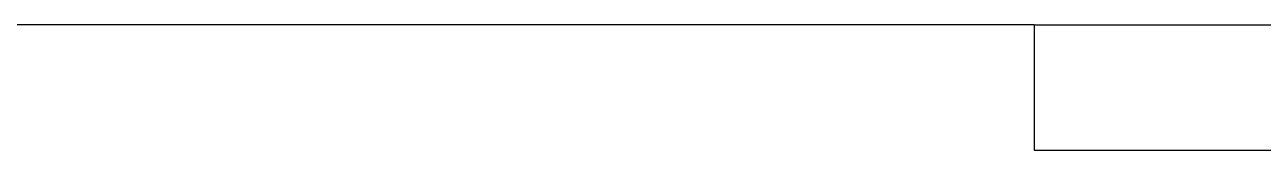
# Model space of a CAD drawing. Header units: metres. Extents: x -26 to 521, y 602 to 1019.
# Drawn here: x 289.6 to 328.23, y 766.75 to 770.65 of the extents above; entities that cross this region are included whole.
import ezdxf

# ---------------------------------------------------------------- set-up
doc = ezdxf.new("R2010")
doc.units = ezdxf.units.M

msp = doc.modelspace()

# ---------------------------------------------------------------- linework, layer by layer
at = {"layer": 'COMPONENT1'}
for p, q in [((321.081, 770.651), (273.881, 770.651)), ((321.081, 770.651), (341.081, 770.651)), ((321.081, 770.651), (321.081, 766.951)), ((321.081, 766.951), (321.081, 766.751)), ((321.081, 766.751), (341.081, 766.751))]:
    msp.add_line(p, q, dxfattribs=at)

doc.saveas('drawing.dxf')
